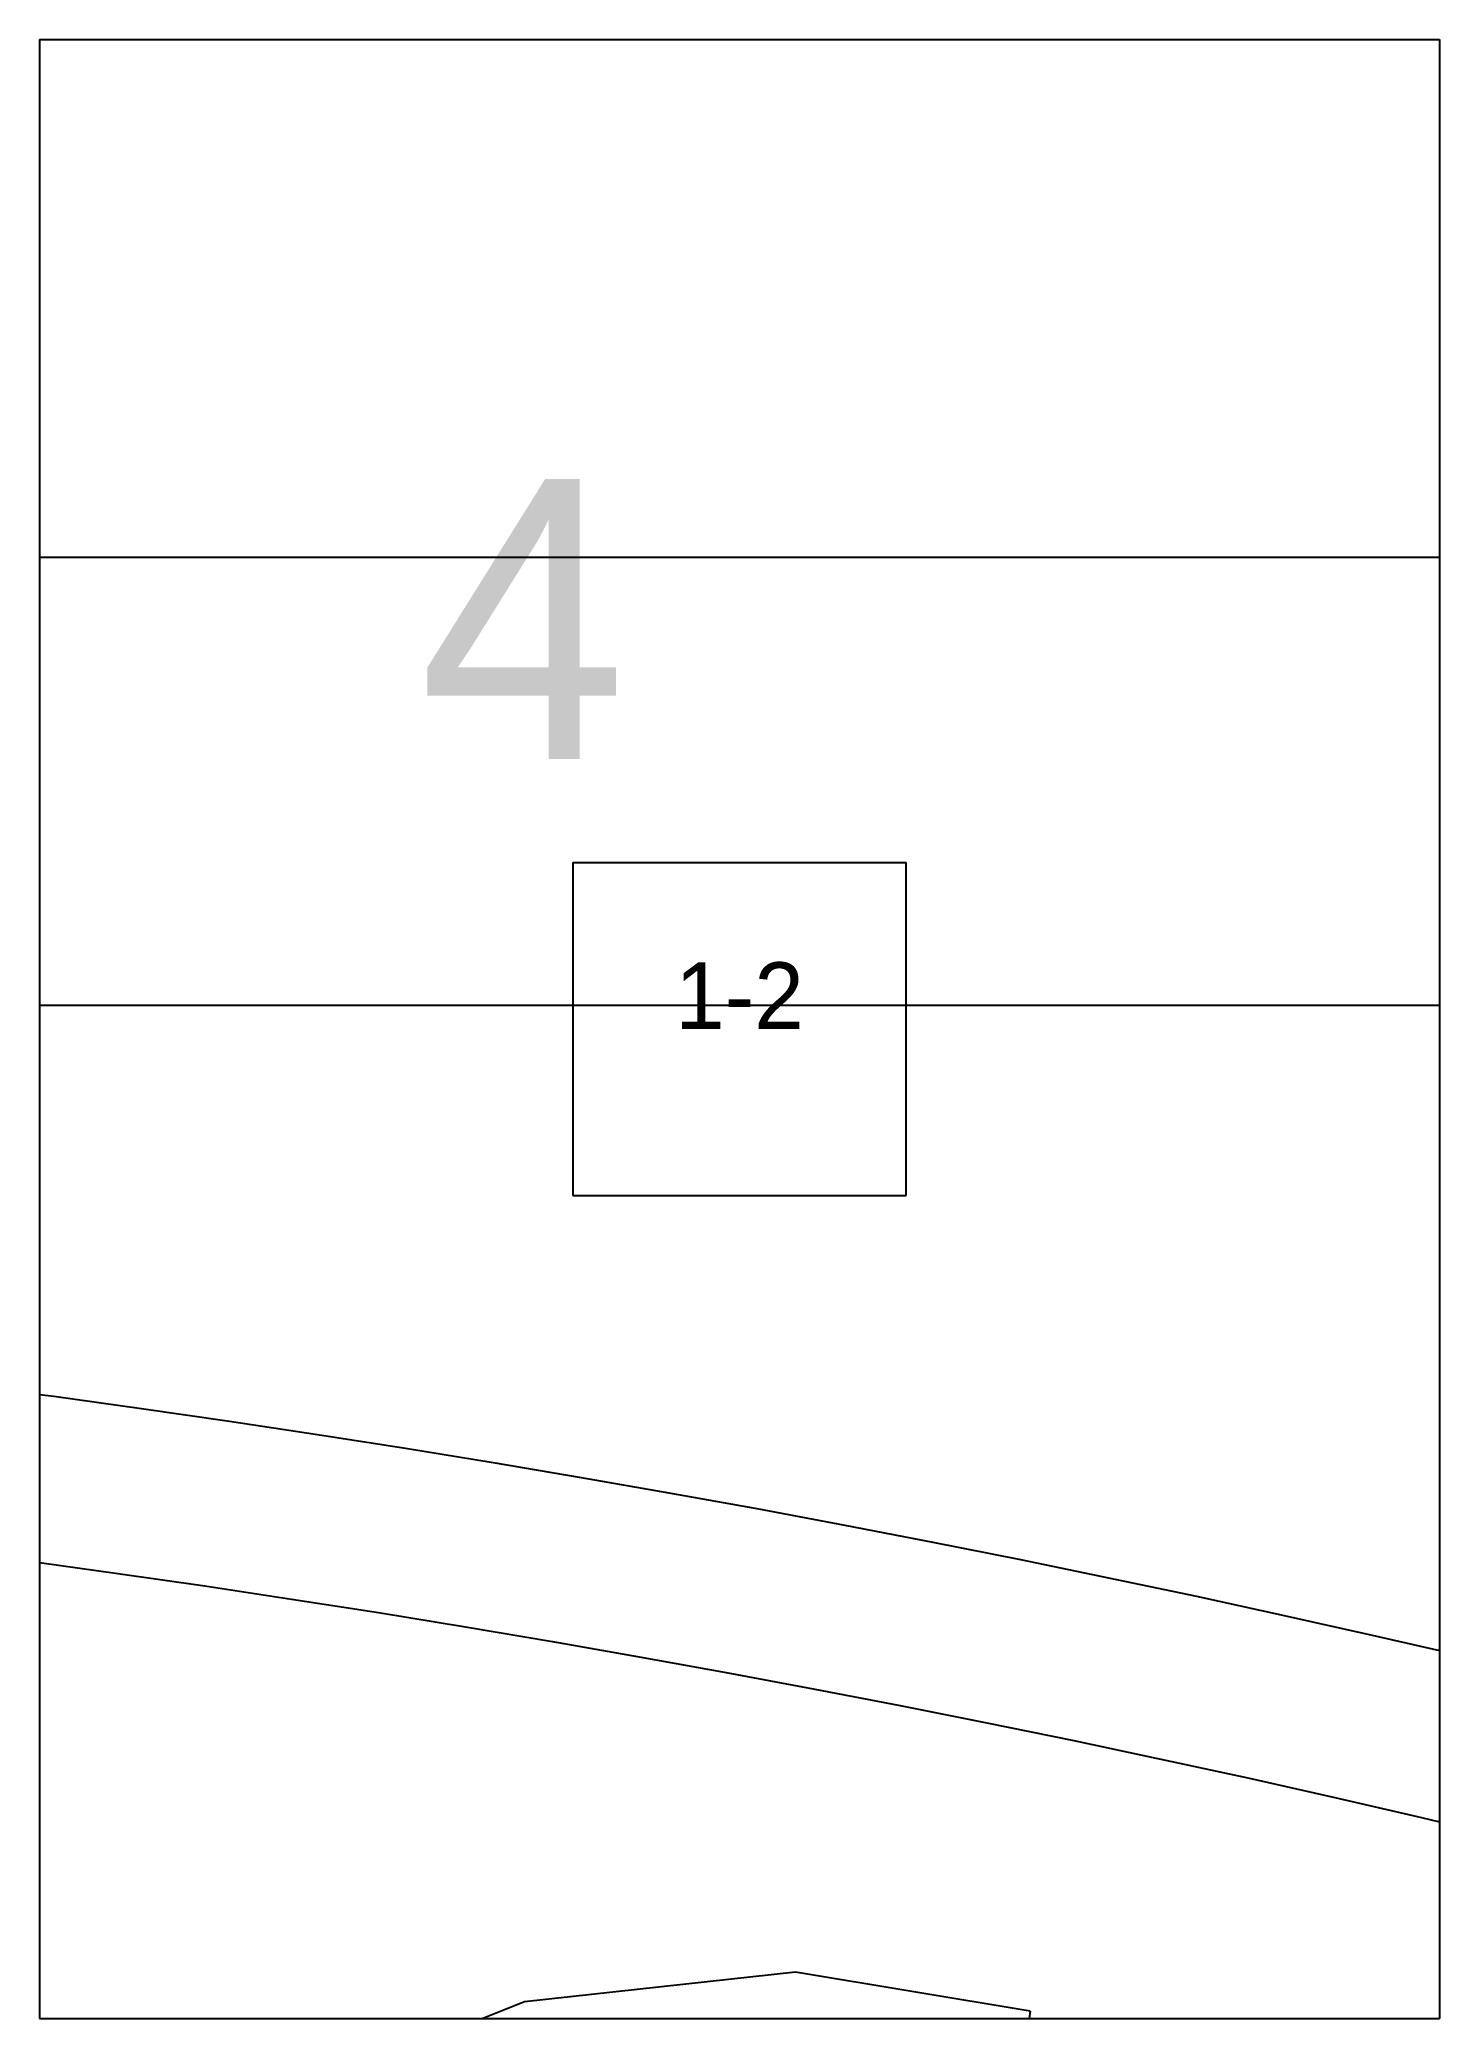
# Paper-space layout 'Plan 1-2' of a CAD drawing. Header units: metres, sheet in millimetres. Extents: x 0 to 210, y 0 to 297.
# The model-space entities are those that its viewports show. They can reach past a viewport. Long polylines and large blocks are cut down to what shows.
import ezdxf
from ezdxf.enums import TextEntityAlignment as Align

# ---------------------------------------------------------------- set-up
doc = ezdxf.new("R2010")
doc.units = ezdxf.units.M
for name, color, linetype in [('default', 7, 'Continuous'), ('TEXTLAYER', 7, 'Continuous'), ('VIEWPORTS', 7, 'Continuous')]:
    doc.layers.add(name, color=color, linetype=linetype)

msp = doc.modelspace()

# ---------------------------------------------------------------- linework, layer by layer
at = {"color": 9}
for p, q in [((0, 0), (210, 0)), ((210, 0), (210, -297)), ((210, 0), (420, 0)), ((210, 0), (210, -297)), ((420, 0), (420, -297)), ((420, 0), (630, 0)), ((420, 0), (420, -297)), ((290, -123.5), (340, -123.5)), ((290, -123.5), (290, -173.5)), ((340, -173.5), (340, -123.5)), ((290, -173.5), (340, -173.5)), ((0, -297), (210, -297)), ((0, -297), (210, -297)), ((210, -297), (420, -297)), ((210, -297), (210, -594)), ((210, -297), (420, -297)), ((210, -297), (210, -594)), ((420, -297), (630, -297)), ((420, -297), (420, -594)), ((420, -297), (630, -297)), ((420, -297), (420, -594))]:
    msp.add_line(p, q, dxfattribs=at)
at = {"layer": 'default', "color": 7, "linetype": 'Continuous'}
for p, q in [((61.38, -77.68), (426.56, -77.68)), ((60.46, -144.92), (427.47, -144.92)), ((198.94, -201.88), (212.13, -203.63)), ((212.13, -203.63), (225.31, -205.46)), ((225.31, -205.46), (238.5, -207.37)), ((238.5, -207.37), (251.68, -209.36)), ((251.68, -209.36), (264.87, -211.42)), ((264.87, -211.42), (278.05, -213.57)), ((278.05, -213.57), (291.24, -215.8)), ((291.24, -215.8), (304.42, -218.11)), ((304.42, -218.11), (317.61, -220.49)), ((317.61, -220.49), (330.79, -222.96)), ((330.79, -222.96), (343.98, -225.51)), ((343.98, -225.51), (357.17, -228.14)), ((195.65, -226.66), (208.69, -228.39)), ((208.69, -228.39), (221.73, -230.2)), ((357.17, -228.14), (370.35, -230.85)), ((221.73, -230.2), (234.77, -232.09)), ((370.35, -230.85), (383.54, -233.64)), ((234.77, -232.09), (247.81, -234.06)), ((247.81, -234.06), (260.85, -236.1)), ((383.54, -233.64), (396.72, -236.51)), ((260.85, -236.1), (273.89, -238.22)), ((396.72, -236.51), (409.91, -239.47)), ((273.89, -238.22), (286.93, -240.43)), ((286.93, -240.43), (299.97, -242.71)), ((409.91, -239.47), (423.09, -242.51)), ((299.97, -242.71), (313.01, -245.07)), ((313.01, -245.07), (326.05, -247.51)), ((326.05, -247.51), (339.09, -250.03)), ((339.09, -250.03), (352.13, -252.63)), ((352.13, -252.63), (365.17, -255.31)), ((365.17, -255.31), (378.21, -258.07)), ((378.21, -258.07), (391.25, -260.91)), ((391.25, -260.91), (404.29, -263.83)), ((404.29, -263.83), (417.33, -266.84)), ((417.33, -266.84), (430.37, -269.92)), ((323.42, -290.04), (282.73, -294.53)), ((358.62, -295.89), (323.42, -290.04)), ((282.73, -294.53), (245.8, -309.17)), ((358.62, -295.89), (354.46, -320.54))]:
    msp.add_line(p, q, dxfattribs=at)

# ---------------------------------------------------------------- texts
at = {"color": 7, "linetype": 'Continuous'}
msp.add_text('           4', height=42, dxfattribs=at).set_placement((95.22, -107.96))
at = {"layer": 'TEXTLAYER', "color": 1}
msp.add_text('1-2', height=10, dxfattribs=at).set_placement((315, -148.5), align=Align.CENTER)

psp = doc.layouts.new('Plan 1-2')

# ---------------------------------------------------------------- viewports
at = {"layer": 'VIEWPORTS'}
psp.add_viewport(center=(105, 148.5), size=(210, 297), view_center_point=(315, -148.5), view_height=297, dxfattribs=at)

doc.saveas('drawing.dxf')
